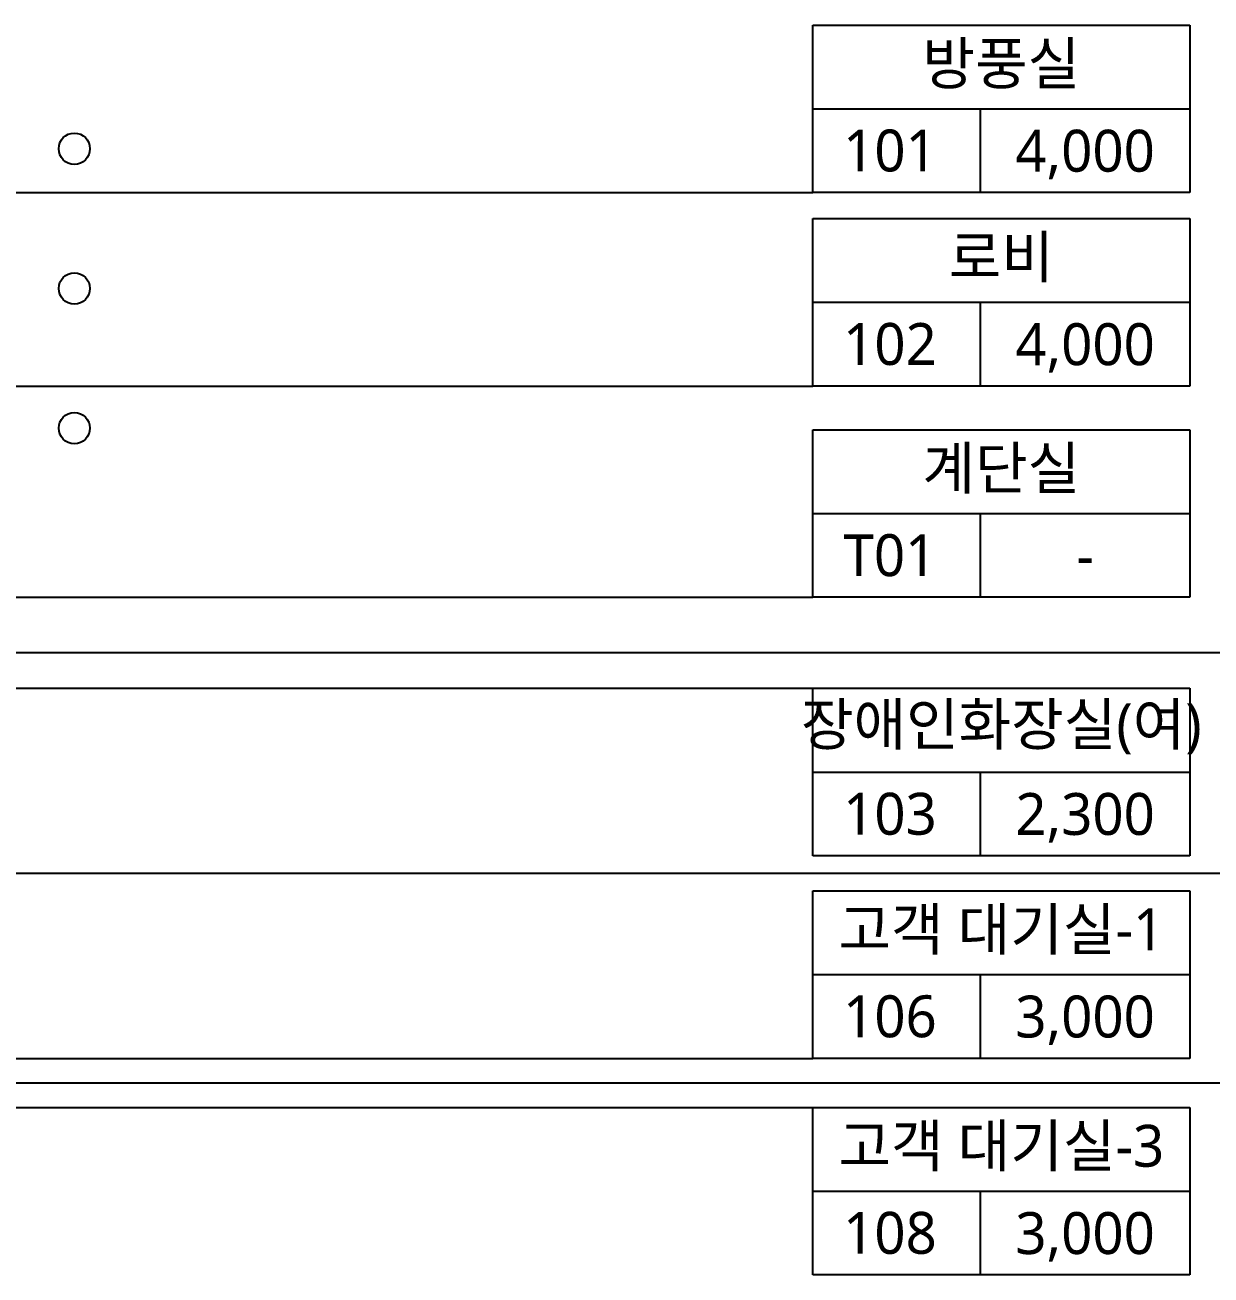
# Model space of a CAD drawing. Header units: millimetres. Extents: x 11242 to 497835, y 4200 to 105100.
# Drawn here: x 113718 to 130705, y 54514 to 72409 of the extents above; entities that cross this region are included whole.
import ezdxf
from ezdxf.enums import TextEntityAlignment as Align

# ---------------------------------------------------------------- set-up
doc = ezdxf.new("R2010")
doc.units = ezdxf.units.MM
doc.header["$LTSCALE"] = 200
for name, color, linetype in [('# LIGHT - LED', 6, 'Continuous'), ('SYM-LEAD', 6, 'Continuous'), ('TEXT-NOTE', 6, 'Continuous')]:
    doc.layers.add(name, color=color, linetype=linetype)
doc.styles.add('$0$스타일1', font='malgun.ttf')
doc.styles.add('스타일1', font='malgun.ttf')
doc.dimstyles.new('DIM-QD 1', dxfattribs={"dimtxt": 3, "dimasz": 1.5, "dimexe": 1, "dimexo": 0, "dimgap": 1, "dimtad": 1, "dimdec": 3, "dimdsep": 46, "dimlunit": 6, "dimtxsty": '$0$스타일1', "dimblk1": 'ARCHTICK', "dimblk2": 'ARCHTICK', "dimsah": 1, "dimcen": 0, "dimclrd": 256, "dimclre": 256, "dimclrt": 3, "dimazin": 2, "dimtfac": 1, "dimtdec": 3, "dimtix": 1, "dimtmove": 2, "dimatfit": 3, "dimldrblk": 'ARCHTICK', "dimfxl": 1, "dimtolj": 1, "dimtzin": 0, "dimarcsym": 0})

# ---------------------------------------------------------------- blocks, each defined once
blk = doc.blocks.new('room')
at = {"layer": 'TEXT-NOTE'}
for p, q in [((0, 0), (0, 12)), ((0, 12), (27, 12)), ((27, 12), (27, 0)), ((0, 6), (27, 6)), ((12, 0), (12, 6)), ((27, 0), (0, 0))]:
    blk.add_line(p, q, dxfattribs=at)
at = {"layer": 'TEXT-NOTE', "color": 3, "style": '스타일1'}
for tag, p in [('실명', (13.5, 9.282)), ('101', (5.526, 3.018)), ('2400', (19.5, 3))]:
    blk.add_attdef(tag, text='', height=3, dxfattribs=at).set_placement(p, align=Align.MIDDLE)
blk = doc.blocks.new('_ARCHTICK')
at = {"color": 0, "linetype": 'ByBlock', "const_width": 0.15}
blk.add_lwpolyline([(-0.5, -0.5), (0.5, 0.5)], dxfattribs=at)
blk = doc.blocks.new('조명설비')
at = {"layer": '# LIGHT - LED', "linetype": 'Continuous'}
for centre in [(114425, -48162), (114425, -50162), (114425, -52162)]:
    blk.add_circle(centre, 224, dxfattribs=at)

msp = doc.modelspace()

# ---------------------------------------------------------------- block references
msp.add_blockref('조명설비', (0, 118800))

# ---------------------------------------------------------------- next in the draw order: block references
at = {"layer": 'TEXT-NOTE'}
ref = msp.add_blockref('room', (125001.6, 70009.1), dxfattribs=dict(at, xscale=200, yscale=200, zscale=200))
ref.add_attrib('2400', '4,000', dxfattribs={"color": 3, "height": 600, "style": '스타일1'}).set_placement((128901.6, 70609.1), align=Align.MIDDLE_CENTER)
ref.add_attrib('101', '101', dxfattribs={"color": 3, "height": 600, "style": '스타일1'}).set_placement((126106.8, 70612.7), align=Align.MIDDLE)
ref.add_attrib('실명', '방풍실', dxfattribs={"color": 3, "height": 600, "style": '스타일1'}).set_placement((127701.6, 71865.6), align=Align.MIDDLE)
ref = msp.add_blockref('room', (125001.6, 67239.2), dxfattribs=dict(at, xscale=200, yscale=200, zscale=200))
ref.add_attrib('2400', '4,000', dxfattribs={"color": 3, "height": 600, "style": '스타일1'}).set_placement((128901.6, 67839.2), align=Align.MIDDLE_CENTER)
ref.add_attrib('101', '102', dxfattribs={"color": 3, "height": 600, "style": '스타일1'}).set_placement((126106.8, 67842.8), align=Align.MIDDLE)
ref.add_attrib('실명', '로비', dxfattribs={"color": 3, "height": 600, "style": '스타일1'}).set_placement((127701.6, 69095.6), align=Align.MIDDLE)
ref = msp.add_blockref('room', (125001.6, 64215.8), dxfattribs=dict(at, xscale=200, yscale=200, zscale=200))
ref.add_attrib('2400', '-', dxfattribs={"color": 3, "height": 600, "style": '스타일1'}).set_placement((128901.6, 64815.8), align=Align.MIDDLE_CENTER)
ref.add_attrib('101', 'T01', dxfattribs={"color": 3, "height": 600, "style": '스타일1'}).set_placement((126106.8, 64819.5), align=Align.MIDDLE)
ref.add_attrib('실명', '계단실', dxfattribs={"color": 3, "height": 600, "style": '스타일1'}).set_placement((127701.6, 66072.3), align=Align.MIDDLE)
ref = msp.add_blockref('room', (125001.6, 60514), dxfattribs=dict(at, xscale=200, yscale=200, zscale=200))
ref.add_attrib('2400', '2,300', dxfattribs={"color": 3, "height": 600, "style": '스타일1'}).set_placement((128901.6, 61114), align=Align.MIDDLE_CENTER)
ref.add_attrib('101', '103', dxfattribs={"color": 3, "height": 600, "style": '스타일1'}).set_placement((126106.8, 61117.6), align=Align.MIDDLE)
ref.add_attrib('실명', '장애인화장실(여)', dxfattribs={"color": 3, "height": 600, "style": '스타일1'}).set_placement((127701.6, 62370.4), align=Align.MIDDLE)
ref = msp.add_blockref('room', (125001.6, 57614), dxfattribs=dict(at, xscale=200, yscale=200, zscale=200))
ref.add_attrib('2400', '3,000', dxfattribs={"color": 3, "height": 600, "style": '스타일1'}).set_placement((128901.6, 58214), align=Align.MIDDLE_CENTER)
ref.add_attrib('101', '106', dxfattribs={"color": 3, "height": 600, "style": '스타일1'}).set_placement((126106.8, 58217.6), align=Align.MIDDLE)
ref.add_attrib('실명', '고객 대기실-1', dxfattribs={"color": 3, "height": 600, "style": '스타일1'}).set_placement((127701.6, 59470.4), align=Align.MIDDLE)
ref = msp.add_blockref('room', (125001.6, 54514), dxfattribs=dict(at, xscale=200, yscale=200, zscale=200))
ref.add_attrib('2400', '3,000', dxfattribs={"color": 3, "height": 600, "style": '스타일1'}).set_placement((128901.6, 55114), align=Align.MIDDLE_CENTER)
ref.add_attrib('101', '108', dxfattribs={"color": 3, "height": 600, "style": '스타일1'}).set_placement((126106.8, 55117.6), align=Align.MIDDLE)
ref.add_attrib('실명', '고객 대기실-3', dxfattribs={"color": 3, "height": 600, "style": '스타일1'}).set_placement((127701.6, 56370.4), align=Align.MIDDLE)

# ---------------------------------------------------------------- next in the draw order: leaders
at = {"layer": 'SYM-LEAD'}
for points in [[(111672, 70009.1), (113622, 70009.1), (125001.6, 70009.1)], [(104048.2, 67239.2), (113622, 67239.2), (125001.6, 67239.2)], [(96255.6, 64215.8), (113811.7, 64215.8), (125001.6, 64215.8)], [(96954.6, 63427.4), (126122, 63427.4), (131001.6, 63427.4)], [(92824.7, 62914), (113622, 62914), (125001.6, 62914)], [(110312.2, 60265.8), (126122, 60265.8), (131001.6, 60265.8)], [(101304.3, 57614), (113622, 57614), (125001.6, 57614)], [(103874.5, 57265.8), (126122, 57265.8), (131001.6, 57265.8)], [(106433.9, 56914), (113622, 56914), (125001.6, 56914)]]:
    msp.add_leader(points, dimstyle='DIM-QD 1', override={"dimscale": 200, "dimasz": 1.5, "dimtad": 0, "dimclrd": 6, "dimldrblk": 'DOT'}, dxfattribs=at)

doc.saveas('drawing.dxf')
